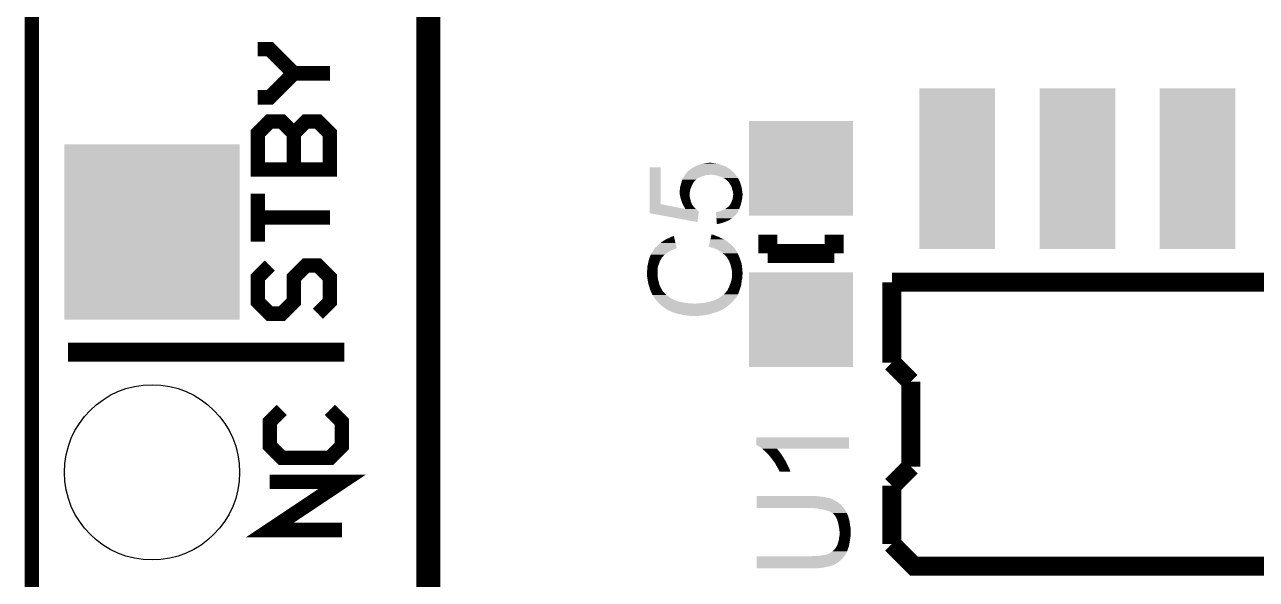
# Model space of a CAD drawing. Extents: x -4.2 to 27.1, y -3.9 to 55.1.
# Drawn here: x -1.35 to 11.67, y 14.11 to 19.97 of the extents above; entities that cross this region are included whole.
import ezdxf

# ---------------------------------------------------------------- set-up
doc = ezdxf.new("R2010")
doc.units = 0
doc.layers.get('0').update_dxf_attribs({"linetype": 'CONTINUOUS'})
for name, color, linetype in [('MCP2517FD_CLICK_GKO', 5, 'CONTINUOUS'), ('MCP2517FD_CLICK_GTO', 14, 'CONTINUOUS'), ('MCP2517FD_CLICK_GTS', 12, 'CONTINUOUS')]:
    doc.layers.add(name, color=color, linetype=linetype)

# ---------------------------------------------------------------- blocks, each defined once
blk = doc.blocks.new('RECTANGLE_89')
blk.add_solid([(0.54991, 0.50038), (0.54991, -0.50038), (-0.54991, 0.50038), (-0.54991, -0.50038)])
blk = doc.blocks.new('RECTANGLE_95')
blk.add_solid([(0.40005, 0.84963), (0.40005, -0.84963), (-0.40005, 0.84963), (-0.40005, -0.84963)])
blk = doc.blocks.new('SQUARE_67')
blk.add_solid([(0.92583, 0.92583), (0.92583, -0.92583), (-0.92583, 0.92583), (-0.92583, -0.92583)])
blk = doc.blocks.new('ROUND_68')
blk.add_circle((0, 0), 0.926)

msp = doc.modelspace()

# ---------------------------------------------------------------- linework, layer by layer
at = {"layer": 'MCP2517FD_CLICK_GKO', "const_width": 0.1524}
msp.add_lwpolyline([(-1.27, -3.81), (-1.27, 37.80028)], dxfattribs=at)
at = {"layer": 'MCP2517FD_CLICK_GTO'}
for points, const_width in [([(2.921, 11.049), (2.921, 21.59)], 0.254), ([(1.1176, 19.2024), (1.2446, 19.2024), (1.4986, 19.4564), (1.2446, 19.7104), (1.1176, 19.7104)], 0.1524), ([(1.4986, 19.4564), (1.8796, 19.4564)], 0.1524), ([(1.1176, 18.4404), (1.8796, 18.4404), (1.8796, 18.8214), (1.7526, 18.9484), (1.6256, 18.9484), (1.4986, 18.8214), (1.4986, 18.4404), (1.4986, 18.8214), (1.3716, 18.9484), (1.2446, 18.9484), (1.1176, 18.8214), (1.1176, 18.4404)], 0.1524), ([(1.1176, 17.6784), (1.1176, 18.1864), (1.1176, 17.9324), (1.8796, 17.9324)], 0.1524), ([(6.50748, 17.55394), (6.50748, 17.75206)], 0.20066), ([(7.20852, 17.55394), (7.20852, 17.75206)], 0.20066), ([(6.50748, 17.55394), (7.20852, 17.55394)], 0.20066), ([(1.2446, 17.4244), (1.1176, 17.2974), (1.1176, 17.0434), (1.2446, 16.9164), (1.3716, 16.9164), (1.4986, 17.0434), (1.4986, 17.2974), (1.6256, 17.4244), (1.7526, 17.4244), (1.8796, 17.2974), (1.8796, 17.0434), (1.7526, 16.9164)], 0.1524), ([(7.81812, 17.24914), (16.81988, 17.24914)], 0.20066), ([(7.81812, 16.39824), (7.81812, 17.24914)], 0.20066), ([(-0.889, 16.51), (2.032, 16.51)], 0.2032), ([(7.81812, 16.39824), (8.01878, 16.19758)], 0.20066), ([(8.01878, 15.29842), (8.01878, 16.19758)], 0.20066), ([(1.3716, 15.9004), (1.2446, 15.7734), (1.2446, 15.5194), (1.3716, 15.3924), (1.8796, 15.3924), (2.0066, 15.5194), (2.0066, 15.7734), (1.8796, 15.9004)], 0.1524), ([(7.81812, 15.09776), (8.01878, 15.29842)], 0.20066), ([(2.0066, 14.6304), (1.2446, 14.6304), (2.0066, 15.1384), (1.2446, 15.1384)], 0.1524), ([(7.81812, 14.48308), (7.81812, 15.09776)], 0.20066), ([(7.81812, 14.48308), (8.05434, 14.24686), (16.81988, 14.24686)], 0.20066)]:
    msp.add_lwpolyline(points, dxfattribs=dict(at, const_width=const_width))
for points in [[(5.750558, 18.4785), (5.758182, 18.483582), (6.0452, 18.4785), (6.029954, 18.483582)], [(5.758182, 18.483582), (5.778502, 18.488662), (6.029954, 18.483582), (6.014714, 18.488662)], [(5.778502, 18.488662), (5.78527, 18.4912), (6.014714, 18.488662), (6.0071, 18.4912)], [(5.78527, 18.4912), (5.798822, 18.49628), (6.0071, 18.4912), (5.989322, 18.49628)], [(5.798822, 18.49628), (5.81914, 18.50136), (5.989322, 18.49628), (5.971542, 18.50136)], [(5.81914, 18.50136), (5.83184, 18.5039), (5.971542, 18.50136), (5.9563, 18.5039)], [(5.83184, 18.5039), (5.84454, 18.50644), (5.9563, 18.5039), (5.93852, 18.50644)], [(5.84454, 18.50644), (5.8674, 18.50898), (5.93852, 18.50644), (5.925822, 18.50898)], [(5.8674, 18.50898), (5.892798, 18.51152), (5.915662, 18.50898), (5.905502, 18.51152)], [(5.260344, 18.074636), (5.26036, 18.463238), (5.374658, 18.074636), (5.37464, 18.463238)], [(5.26036, 18.463238), (5.260362, 18.46326), (5.37464, 18.463238), (5.260362, 18.46326)], [(5.610494, 18.346418), (5.617752, 18.35912), (5.7658, 18.346418), (5.7912, 18.35912)], [(5.617752, 18.35912), (5.62356, 18.369282), (5.7912, 18.35912), (5.81914, 18.369282)], [(5.62356, 18.369282), (5.629, 18.3769), (5.81914, 18.369282), (5.844542, 18.3769)], [(5.629, 18.3769), (5.63263, 18.38198), (5.844542, 18.3769), (5.867398, 18.38198)], [(5.63263, 18.38198), (5.634442, 18.384518), (5.885176, 18.38198), (5.892798, 18.384518)], [(5.634442, 18.384518), (5.634444, 18.38452), (5.892798, 18.384518), (5.923278, 18.38452)], [(5.634444, 18.38452), (5.64896, 18.40484), (6.16763, 18.38452), (6.151374, 18.40484)], [(5.64896, 18.40484), (5.651136, 18.407378), (6.151374, 18.40484), (6.149342, 18.407378)], [(5.651136, 18.407378), (5.659848, 18.417538), (6.149342, 18.407378), (6.139182, 18.417538)], [(5.659848, 18.417538), (5.664206, 18.422618), (6.139182, 18.417538), (6.131562, 18.422618)], [(5.664206, 18.422618), (5.664208, 18.42262), (6.131562, 18.422618), (6.131562, 18.42262)], [(5.664208, 18.42262), (5.666746, 18.422626), (6.131562, 18.42262), (6.131558, 18.422626)], [(5.666746, 18.422626), (5.67436, 18.43024), (6.131558, 18.422626), (6.12648, 18.43024)], [(5.67436, 18.43024), (5.676894, 18.432774), (6.12648, 18.43024), (6.123946, 18.432774)], [(5.676894, 18.432774), (5.6769, 18.43278), (6.123946, 18.432774), (6.121406, 18.43278)], [(5.6769, 18.43278), (5.679442, 18.43532), (6.121406, 18.43278), (6.118442, 18.43532)], [(5.679442, 18.43532), (5.696372, 18.44802), (6.118442, 18.43532), (6.10362, 18.44802)], [(5.696372, 18.44802), (5.699762, 18.450562), (6.10362, 18.44802), (6.098538, 18.450562)], [(5.699762, 18.450562), (5.71246, 18.45818), (6.098538, 18.450562), (6.083302, 18.45818)], [(5.71246, 18.45818), (5.737854, 18.470878), (6.083302, 18.45818), (6.065522, 18.470878)], [(5.737854, 18.470878), (5.742942, 18.473422), (6.065522, 18.470878), (6.05874, 18.473422)], [(5.742942, 18.473422), (5.750558, 18.4785), (6.05874, 18.473422), (6.0452, 18.4785)], [(5.94106, 18.38198), (5.923278, 18.38452), (6.16966, 18.38198), (6.16763, 18.38452)], [(5.976618, 18.37436), (5.94106, 18.38198), (6.17474, 18.37436), (6.16966, 18.38198)], [(5.99948, 18.36674), (5.976618, 18.37436), (6.17982, 18.36674), (6.17474, 18.37436)], [(6.0071, 18.3642), (5.99948, 18.36674), (6.181636, 18.3642), (6.17982, 18.36674)], [(6.02996, 18.35404), (6.0071, 18.3642), (6.188892, 18.35404), (6.181636, 18.3642)], [(6.040124, 18.348958), (6.02996, 18.35404), (6.19252, 18.348958), (6.188892, 18.35404)], [(5.575302, 18.219422), (5.57784, 18.227044), (5.68706, 18.219422), (5.688966, 18.227044)], [(5.57784, 18.239742), (5.582922, 18.26514), (5.69214, 18.239742), (5.7023, 18.26514)], [(5.57784, 18.239738), (5.57784, 18.239742), (5.69214, 18.239738), (5.69214, 18.239742)], [(5.57784, 18.227044), (5.57784, 18.239738), (5.688966, 18.227044), (5.69214, 18.239738)], [(5.582922, 18.26514), (5.588, 18.28038), (5.7023, 18.26514), (5.70992, 18.28038)], [(5.588, 18.28038), (5.58945, 18.28546), (5.70992, 18.28038), (5.71246, 18.28546)], [(5.58945, 18.28546), (5.59453, 18.303238), (5.71246, 18.28546), (5.722618, 18.303238)], [(5.59453, 18.303238), (5.598158, 18.315938), (5.722618, 18.303238), (5.732778, 18.315938)], [(5.598158, 18.315938), (5.600334, 18.323554), (5.732778, 18.315938), (5.740394, 18.323554)], [(5.600334, 18.323554), (5.601056, 18.326078), (5.740394, 18.323554), (5.7404, 18.326078)], [(5.601056, 18.326078), (5.601062, 18.3261), (5.7404, 18.326078), (5.742934, 18.3261)], [(5.601062, 18.3261), (5.60324, 18.333722), (5.742934, 18.3261), (5.75151, 18.333722)], [(5.60324, 18.333722), (5.610494, 18.346418), (5.75151, 18.333722), (5.7658, 18.346418)], [(6.050278, 18.34388), (6.040124, 18.348958), (6.19506, 18.34388), (6.19252, 18.348958)], [(6.06552, 18.33372), (6.050278, 18.34388), (6.20014, 18.33372), (6.19506, 18.34388)], [(6.090922, 18.308318), (6.06552, 18.33372), (6.21284, 18.308318), (6.20014, 18.33372)], [(6.098538, 18.300702), (6.090922, 18.308318), (6.21538, 18.300702), (6.21284, 18.308318)], [(6.107684, 18.28546), (6.098538, 18.300702), (6.22046, 18.28546), (6.21538, 18.300702)], [(6.11378, 18.2753), (6.107684, 18.28546), (6.22351, 18.2753), (6.22046, 18.28546)], [(6.122248, 18.260062), (6.11378, 18.2753), (6.22808, 18.260062), (6.22351, 18.2753)], [(6.12648, 18.252444), (6.122248, 18.260062), (6.229604, 18.252444), (6.22808, 18.260062)], [(6.130038, 18.23466), (6.12648, 18.252444), (6.23316, 18.23466), (6.229604, 18.252444)], [(6.13156, 18.227042), (6.130038, 18.23466), (6.234546, 18.227042), (6.23316, 18.23466)], [(6.139178, 18.206724), (6.13156, 18.227042), (6.23824, 18.206724), (6.234546, 18.227042)], [(5.5753, 18.209258), (5.575302, 18.219422), (5.68452, 18.209258), (5.68706, 18.219422)], [(5.5753, 18.191478), (5.5753, 18.209258), (5.68198, 18.191478), (5.68452, 18.209258)], [(5.5753, 18.188942), (5.5753, 18.191478), (5.68198, 18.188942), (5.68198, 18.191478)], [(5.57784, 18.17116), (5.5753, 18.188942), (5.68198, 18.17116), (5.68198, 18.188942)], [(5.581944, 18.153378), (5.57784, 18.17116), (5.68198, 18.153378), (5.68198, 18.17116)], [(5.584874, 18.14068), (5.581944, 18.153378), (5.68452, 18.14068), (5.68198, 18.153378)], [(5.58546, 18.13814), (5.584874, 18.14068), (5.685246, 18.13814), (5.68452, 18.14068)], [(5.59015, 18.122898), (5.58546, 18.13814), (5.6896, 18.122898), (5.685246, 18.13814)], [(5.59562, 18.10512), (5.59015, 18.122898), (5.692142, 18.10512), (5.6896, 18.122898)], [(5.595622, 18.105118), (5.59562, 18.10512), (5.692142, 18.105118), (5.692142, 18.10512)], [(5.60578, 18.077182), (5.595622, 18.105118), (5.704116, 18.077182), (5.692142, 18.105118)], [(6.11886, 18.08734), (6.124302, 18.100038), (6.22699, 18.08734), (6.23062, 18.100038)], [(6.124302, 18.100038), (6.12648, 18.10512), (6.23062, 18.100038), (6.231466, 18.10512)], [(6.12648, 18.10512), (6.1341, 18.125442), (6.231466, 18.10512), (6.234852, 18.125442)], [(6.1341, 18.125442), (6.135114, 18.13052), (6.234852, 18.125442), (6.2357, 18.13052)], [(6.135114, 18.13052), (6.137654, 18.143218), (6.2357, 18.13052), (6.23824, 18.143218)], [(6.137654, 18.143218), (6.13918, 18.150838), (6.23824, 18.143218), (6.23824, 18.150838)], [(6.13918, 18.206722), (6.139178, 18.206724), (6.23824, 18.206722), (6.23824, 18.206724)], [(6.13918, 18.191484), (6.13918, 18.206722), (6.23951, 18.191484), (6.23824, 18.206722)], [(6.141718, 18.183862), (6.13918, 18.191484), (6.240146, 18.183862), (6.23951, 18.191484)], [(6.13918, 18.150838), (6.139434, 18.153378), (6.23824, 18.150838), (6.23824, 18.153378)], [(6.139434, 18.153378), (6.14045, 18.163538), (6.23824, 18.153378), (6.24078, 18.163538)], [(6.14045, 18.163538), (6.14172, 18.176238), (6.24078, 18.163538), (6.24078, 18.176238)], [(6.14172, 18.176242), (6.141718, 18.183862), (6.24078, 18.176242), (6.240146, 18.183862)], [(6.14172, 18.176238), (6.14172, 18.176242), (6.24078, 18.176238), (6.24078, 18.176242)], [(5.26034, 18.021352), (5.260344, 18.074636), (5.638748, 18.021352), (5.374658, 18.074636)], [(5.26034, 18.0213), (5.26034, 18.021352), (5.75056, 18.0213), (5.750496, 18.021352)], [(5.26034, 18.0086), (5.26034, 18.0213), (5.76326, 18.0086), (5.75056, 18.0213)], [(5.26034, 17.998428), (5.26034, 18.0086), (5.778498, 17.998428), (5.76326, 18.0086)], [(5.26034, 17.978138), (5.26034, 17.998428), (5.775788, 17.978138), (5.778498, 17.998428)], [(5.763236, 17.884144), (5.26034, 17.978138), (5.763236, 17.884144), (5.775788, 17.978138)], [(5.610016, 18.06956), (5.60578, 18.077182), (5.707382, 18.06956), (5.704116, 18.077182)], [(5.611428, 18.067016), (5.610016, 18.06956), (5.709922, 18.067016), (5.707382, 18.06956)], [(5.614248, 18.06194), (5.611428, 18.067016), (5.712462, 18.06194), (5.709922, 18.067016)], [(5.618482, 18.054318), (5.614248, 18.06194), (5.720082, 18.054318), (5.712462, 18.06194)], [(5.623558, 18.046702), (5.618482, 18.054318), (5.724652, 18.046702), (5.720082, 18.054318)], [(5.626102, 18.041618), (5.623558, 18.046702), (5.727702, 18.041618), (5.724652, 18.046702)], [(5.62864, 18.03654), (5.626102, 18.041618), (5.73278, 18.03654), (5.727702, 18.041618)], [(5.630336, 18.031458), (5.62864, 18.03654), (5.737862, 18.031458), (5.73278, 18.03654)], [(5.63118, 18.028928), (5.630336, 18.031458), (5.741026, 18.028928), (5.737862, 18.031458)], [(5.636246, 18.026386), (5.63118, 18.028928), (5.744204, 18.026386), (5.741026, 18.028928)], [(5.63626, 18.023846), (5.636246, 18.026386), (5.747378, 18.023846), (5.744204, 18.026386)], [(5.638748, 18.021352), (5.63626, 18.023846), (5.750496, 18.021352), (5.747378, 18.023846)], [(5.958864, 17.98828), (5.961384, 17.988282), (6.188286, 17.98828), (6.188286, 17.988282)], [(5.9599, 17.97558), (5.958864, 17.98828), (6.17982, 17.97558), (6.188286, 17.98828)], [(5.961348, 17.9578), (5.9599, 17.97558), (6.16711, 17.9578), (6.17982, 17.97558)], [(5.961384, 17.988282), (5.966458, 17.990818), (6.188286, 17.988282), (6.189978, 17.990818)], [(5.966458, 17.990818), (5.966464, 17.99082), (6.189978, 17.990818), (6.189978, 17.99082)], [(5.966464, 17.99082), (5.974082, 17.990822), (6.189978, 17.99082), (6.18998, 17.990822)], [(5.974082, 17.990822), (5.98932, 17.995898), (6.18998, 17.990822), (6.192518, 17.995898)], [(5.98932, 17.995898), (6.009642, 18.00098), (6.192518, 17.995898), (6.195058, 18.00098)], [(6.009642, 18.00098), (6.032498, 18.01114), (6.195058, 18.00098), (6.20014, 18.01114)], [(6.032498, 18.01114), (6.05536, 18.021302), (6.20014, 18.01114), (6.204494, 18.021302)], [(6.05536, 18.021302), (6.06552, 18.028922), (6.204494, 18.021302), (6.20776, 18.028922)], [(6.06552, 18.028922), (6.096, 18.051782), (6.20776, 18.028922), (6.215924, 18.051782)], [(6.096, 18.051782), (6.09854, 18.05432), (6.215924, 18.051782), (6.21683, 18.05432)], [(6.09854, 18.05432), (6.10362, 18.06194), (6.21683, 18.05432), (6.219552, 18.06194)], [(6.10362, 18.06194), (6.105524, 18.06448), (6.219552, 18.06194), (6.22046, 18.06448)], [(6.105524, 18.06448), (6.11124, 18.072102), (6.22046, 18.06448), (6.222636, 18.072102)], [(6.11124, 18.072102), (6.11886, 18.08734), (6.222636, 18.072102), (6.22699, 18.08734)], [(5.96135, 17.957778), (5.961348, 17.9578), (6.16458, 17.957778), (6.16711, 17.9578)], [(5.961762, 17.952716), (5.96135, 17.957778), (6.164564, 17.952716), (6.16458, 17.957778)], [(5.961968, 17.950176), (5.961762, 17.952716), (6.156958, 17.950176), (6.164564, 17.952716)], [(5.963002, 17.93748), (5.961968, 17.950176), (6.14426, 17.93748), (6.156958, 17.950176)], [(5.963416, 17.932398), (5.963002, 17.93748), (6.136638, 17.932398), (6.14426, 17.93748)], [(5.964244, 17.922238), (5.963416, 17.932398), (6.126478, 17.922238), (6.136638, 17.932398)], [(5.965484, 17.907), (5.964244, 17.922238), (6.10108, 17.907), (6.126478, 17.922238)], [(5.966104, 17.89938), (5.965484, 17.907), (6.08584, 17.89938), (6.10108, 17.907)], [(5.967346, 17.88414), (5.966104, 17.89938), (6.05028, 17.88414), (6.08584, 17.89938)], [(5.96838, 17.87144), (5.967346, 17.88414), (6.012178, 17.87144), (6.05028, 17.88414)], [(5.968794, 17.86636), (5.96838, 17.87144), (5.98932, 17.86636), (6.012178, 17.87144)], [(5.968998, 17.863842), (5.968794, 17.86636), (5.968998, 17.863842), (5.98932, 17.86636)], [(5.42544, 17.69872), (5.44576, 17.70888), (5.523476, 17.69872), (5.52104, 17.70888)], [(5.44576, 17.70888), (5.46862, 17.71904), (5.52104, 17.70888), (5.518604, 17.71904)], [(5.46862, 17.71904), (5.488942, 17.729202), (5.518604, 17.71904), (5.516168, 17.729202)], [(5.488942, 17.729202), (5.514346, 17.736796), (5.516168, 17.729202), (5.514346, 17.736796)], [(5.900578, 17.701258), (5.904764, 17.71904), (6.045202, 17.701258), (6.00456, 17.71904)], [(5.904764, 17.71904), (5.907156, 17.7292), (6.00456, 17.71904), (5.986782, 17.7292)], [(5.907156, 17.7292), (5.908352, 17.734278), (5.986782, 17.7292), (5.969002, 17.734278)], [(5.908352, 17.734278), (5.910146, 17.741898), (5.969002, 17.734278), (5.953762, 17.741898)], [(5.910146, 17.741898), (5.910744, 17.74444), (5.953762, 17.741898), (5.941062, 17.74444)], [(5.910744, 17.74444), (5.91194, 17.74952), (5.941062, 17.74444), (5.930902, 17.74952)], [(5.91194, 17.74952), (5.912538, 17.752058), (5.930902, 17.74952), (5.920742, 17.752058)], [(5.912538, 17.752058), (5.913136, 17.754598), (5.920742, 17.752058), (5.915664, 17.754598)], [(5.913136, 17.754598), (5.913138, 17.7546), (5.915664, 17.754598), (5.913138, 17.7546)], [(5.28973, 17.571718), (5.29336, 17.5768), (5.461, 17.571718), (5.471162, 17.5768)], [(5.29336, 17.5768), (5.29812, 17.58442), (5.471162, 17.5768), (5.4864, 17.58442)], [(5.29812, 17.58442), (5.30447, 17.59458), (5.4864, 17.58442), (5.50926, 17.59458)], [(5.30447, 17.59458), (5.30606, 17.597124), (5.50926, 17.59458), (5.514348, 17.597124)], [(5.30606, 17.597124), (5.306064, 17.59966), (5.514348, 17.597124), (5.51942, 17.59966)], [(5.306064, 17.59966), (5.306066, 17.599666), (5.51942, 17.59966), (5.519436, 17.599666)], [(5.306066, 17.599666), (5.308602, 17.602204), (5.519436, 17.599666), (5.527048, 17.602204)], [(5.308602, 17.602204), (5.30987, 17.60474), (5.527048, 17.602204), (5.534656, 17.60474)], [(5.30987, 17.60474), (5.311142, 17.60728), (5.534656, 17.60474), (5.537198, 17.60728)], [(5.311142, 17.60728), (5.313674, 17.609814), (5.537198, 17.60728), (5.539734, 17.609814)], [(5.313674, 17.609814), (5.31368, 17.60982), (5.539734, 17.609814), (5.544792, 17.60982)], [(5.31368, 17.60982), (5.31876, 17.6149), (5.544792, 17.60982), (5.543574, 17.6149)], [(5.31876, 17.6149), (5.326382, 17.619982), (5.543574, 17.6149), (5.542356, 17.619982)], [(5.326382, 17.619982), (5.359402, 17.653002), (5.542356, 17.619982), (5.534438, 17.653002)], [(5.359402, 17.653002), (5.3721, 17.66316), (5.534438, 17.653002), (5.532004, 17.66316)], [(5.3721, 17.66316), (5.40766, 17.688562), (5.532004, 17.66316), (5.525912, 17.688562)], [(5.40766, 17.688562), (5.42544, 17.69872), (5.525912, 17.688562), (5.523476, 17.69872)], [(5.882644, 17.62508), (5.883236, 17.6276), (6.141386, 17.62508), (6.13918, 17.6276)], [(5.905502, 17.61744), (5.882644, 17.62508), (6.148068, 17.61744), (6.141386, 17.62508)], [(5.883236, 17.6276), (5.886824, 17.642838), (6.13918, 17.6276), (6.12394, 17.642838)], [(5.886824, 17.642838), (5.890412, 17.65808), (6.12394, 17.642838), (6.103618, 17.65808)], [(5.890412, 17.65808), (5.894598, 17.67586), (6.103618, 17.65808), (6.083302, 17.67586)], [(5.894598, 17.67586), (5.900578, 17.701258), (6.083302, 17.67586), (6.045202, 17.701258)], [(5.925818, 17.61236), (5.905502, 17.61744), (6.152512, 17.61236), (6.148068, 17.61744)], [(5.939384, 17.607274), (5.925818, 17.61236), (6.15696, 17.607274), (6.152512, 17.61236)], [(5.94614, 17.60474), (5.939384, 17.607274), (6.156974, 17.60474), (6.15696, 17.607274)], [(5.946154, 17.604734), (5.94614, 17.60474), (6.156974, 17.604734), (6.156974, 17.60474)], [(5.952086, 17.602192), (5.946154, 17.604734), (6.16204, 17.602192), (6.156974, 17.604734)], [(5.96985, 17.594578), (5.952086, 17.602192), (6.164584, 17.594578), (6.16204, 17.602192)], [(5.981698, 17.5895), (5.96985, 17.594578), (6.169662, 17.5895), (6.164584, 17.594578)], [(5.981702, 17.589498), (5.981698, 17.5895), (6.169662, 17.589498), (6.169662, 17.5895)], [(5.9944, 17.57934), (5.981702, 17.589498), (6.175758, 17.57934), (6.169662, 17.589498)], [(5.999482, 17.5768), (5.9944, 17.57934), (6.17728, 17.5768), (6.175758, 17.57934)], [(6.009638, 17.571722), (5.999482, 17.5768), (6.17982, 17.571722), (6.17728, 17.5768)], [(5.24002, 17.437098), (5.241036, 17.44218), (5.355012, 17.437098), (5.35686, 17.44218)], [(5.241036, 17.44218), (5.245606, 17.465038), (5.35686, 17.44218), (5.36448, 17.465038)], [(5.245606, 17.465038), (5.24764, 17.475202), (5.36448, 17.465038), (5.36956, 17.475202)], [(5.24764, 17.475202), (5.250814, 17.48536), (5.36956, 17.475202), (5.37464, 17.48536)], [(5.250814, 17.48536), (5.254784, 17.498062), (5.37464, 17.48536), (5.38226, 17.498062)], [(5.254784, 17.498062), (5.257956, 17.508216), (5.38226, 17.498062), (5.387338, 17.508216)], [(5.257956, 17.508216), (5.258752, 17.51076), (5.387338, 17.508216), (5.38988, 17.51076)], [(5.258752, 17.51076), (5.26034, 17.51584), (5.38988, 17.51076), (5.394394, 17.51584)], [(5.26034, 17.51584), (5.268242, 17.53362), (5.394394, 17.51584), (5.4102, 17.53362)], [(5.268242, 17.53362), (5.2705, 17.5387), (5.4102, 17.53362), (5.41655, 17.5387)], [(5.2705, 17.5387), (5.27812, 17.55394), (5.41655, 17.5387), (5.4356, 17.55394)], [(5.27812, 17.55394), (5.280662, 17.55902), (5.4356, 17.55394), (5.442856, 17.55902)], [(5.280662, 17.55902), (5.28973, 17.571718), (5.442856, 17.55902), (5.461, 17.571718)], [(6.02234, 17.56156), (6.009638, 17.571722), (6.1849, 17.56156), (6.17982, 17.571722)], [(6.032498, 17.55394), (6.02234, 17.56156), (6.18871, 17.55394), (6.1849, 17.56156)], [(6.04012, 17.546322), (6.032498, 17.55394), (6.19252, 17.546322), (6.18871, 17.55394)], [(6.05028, 17.5387), (6.04012, 17.546322), (6.19633, 17.5387), (6.19252, 17.546322)], [(6.054088, 17.53616), (6.05028, 17.5387), (6.1976, 17.53616), (6.19633, 17.5387)], [(6.057896, 17.53362), (6.054088, 17.53616), (6.198554, 17.53362), (6.1976, 17.53616)], [(6.060438, 17.528544), (6.057896, 17.53362), (6.200456, 17.528544), (6.198554, 17.53362)], [(6.06806, 17.52092), (6.060438, 17.528544), (6.203316, 17.52092), (6.200456, 17.528544)], [(6.072124, 17.51584), (6.06806, 17.52092), (6.20522, 17.51584), (6.203316, 17.52092)], [(6.07822, 17.508218), (6.072124, 17.51584), (6.208488, 17.508218), (6.20522, 17.51584)], [(6.084026, 17.49806), (6.07822, 17.508218), (6.21284, 17.49806), (6.208488, 17.508218)], [(6.08838, 17.490438), (6.084026, 17.49806), (6.215382, 17.490438), (6.21284, 17.49806)], [(6.10362, 17.45996), (6.08838, 17.490438), (6.22554, 17.45996), (6.215382, 17.490438)], [(6.106392, 17.452338), (6.10362, 17.45996), (6.22808, 17.452338), (6.22554, 17.45996)], [(6.113778, 17.43202), (6.106392, 17.452338), (6.232596, 17.43202), (6.22808, 17.452338)], [(5.22986, 17.363442), (5.2324, 17.373602), (5.34162, 17.363442), (5.34162, 17.373602)], [(5.22986, 17.350738), (5.22986, 17.363442), (5.34162, 17.350738), (5.34162, 17.363442)], [(5.231554, 17.320258), (5.22986, 17.350738), (5.34162, 17.320258), (5.34162, 17.350738)], [(5.23226, 17.307562), (5.231554, 17.320258), (5.34416, 17.307562), (5.34162, 17.320258)], [(5.2324, 17.386302), (5.23494, 17.401542), (5.342044, 17.386302), (5.344584, 17.401542)], [(5.2324, 17.383758), (5.2324, 17.386302), (5.34162, 17.383758), (5.342044, 17.386302)], [(5.2324, 17.373602), (5.2324, 17.383758), (5.34162, 17.373602), (5.34162, 17.383758)], [(5.23494, 17.419324), (5.24002, 17.437098), (5.348548, 17.419324), (5.355012, 17.437098)], [(5.23494, 17.414238), (5.23494, 17.419324), (5.3467, 17.414238), (5.348548, 17.419324)], [(5.23494, 17.401542), (5.23494, 17.414238), (5.344584, 17.401542), (5.3467, 17.414238)], [(6.114414, 17.429478), (6.113778, 17.43202), (6.23316, 17.429478), (6.232596, 17.43202)], [(6.120766, 17.40408), (6.114414, 17.429478), (6.2357, 17.40408), (6.23316, 17.429478)], [(6.1214, 17.40154), (6.120766, 17.40408), (6.235932, 17.40154), (6.2357, 17.40408)], [(6.12648, 17.37614), (6.1214, 17.40154), (6.238242, 17.37614), (6.235932, 17.40154)], [(6.12902, 17.365982), (6.12648, 17.37614), (6.239164, 17.365982), (6.238242, 17.37614)], [(6.12902, 17.348202), (6.12902, 17.365982), (6.24078, 17.348202), (6.239164, 17.365982)], [(6.12902, 17.332958), (6.12902, 17.348202), (6.24078, 17.332958), (6.24078, 17.348202)], [(6.12902, 17.322798), (6.12902, 17.332958), (6.23824, 17.322798), (6.24078, 17.332958)], [(6.12902, 17.305022), (6.12902, 17.322798), (6.23824, 17.305022), (6.23824, 17.322798)], [(5.2324, 17.30502), (5.23226, 17.307562), (5.344416, 17.30502), (5.34416, 17.307562)], [(5.23621, 17.28216), (5.2324, 17.30502), (5.3467, 17.28216), (5.344416, 17.30502)], [(5.24002, 17.2593), (5.23621, 17.28216), (5.352416, 17.2593), (5.3467, 17.28216)], [(5.247166, 17.221198), (5.24002, 17.2593), (5.36194, 17.221198), (5.352416, 17.2593)], [(5.24764, 17.218662), (5.247166, 17.221198), (5.363112, 17.218662), (5.36194, 17.221198)], [(5.25526, 17.200882), (5.24764, 17.218662), (5.371318, 17.200882), (5.363112, 17.218662)], [(5.25889, 17.188182), (5.25526, 17.200882), (5.37718, 17.188182), (5.371318, 17.200882)], [(5.26034, 17.1831), (5.25889, 17.188182), (5.380146, 17.1831), (5.37718, 17.188182)], [(5.26542, 17.167858), (5.26034, 17.1831), (5.389036, 17.167858), (5.380146, 17.1831)], [(6.085842, 17.175484), (6.090922, 17.185642), (6.21284, 17.175484), (6.216014, 17.185642)], [(6.090922, 17.185642), (6.096, 17.19326), (6.216014, 17.185642), (6.218396, 17.19326)], [(6.096, 17.19326), (6.09854, 17.20088), (6.218396, 17.19326), (6.220776, 17.20088)], [(6.09854, 17.20088), (6.104254, 17.216118), (6.220776, 17.20088), (6.22554, 17.216118)], [(6.104254, 17.216118), (6.10616, 17.2212), (6.22554, 17.216118), (6.226174, 17.2212)], [(6.10616, 17.2212), (6.116322, 17.2466), (6.226174, 17.2212), (6.22935, 17.2466)], [(6.116322, 17.2466), (6.12394, 17.27454), (6.22935, 17.2466), (6.232842, 17.27454)], [(6.12394, 17.27454), (6.124362, 17.277078), (6.232842, 17.27454), (6.23316, 17.277078)], [(6.124362, 17.277078), (6.127324, 17.294856), (6.23316, 17.277078), (6.23824, 17.294856)], [(6.127324, 17.294856), (6.12902, 17.305022), (6.23824, 17.294856), (6.23824, 17.305022)], [(5.269486, 17.157698), (5.26542, 17.167858), (5.394962, 17.157698), (5.389036, 17.167858)], [(5.270502, 17.155158), (5.269486, 17.157698), (5.3975, 17.155158), (5.394962, 17.157698)], [(5.274564, 17.145), (5.270502, 17.155158), (5.405122, 17.145), (5.3975, 17.155158)], [(5.27558, 17.14246), (5.274564, 17.145), (5.407662, 17.14246), (5.405122, 17.145)], [(5.28066, 17.1323), (5.27558, 17.14246), (5.417822, 17.1323), (5.407662, 17.14246)], [(5.2832, 17.124682), (5.28066, 17.1323), (5.42544, 17.124682), (5.417822, 17.1323)], [(5.287012, 17.11706), (5.2832, 17.124682), (5.433062, 17.11706), (5.42544, 17.124682)], [(5.288274, 17.114534), (5.287012, 17.11706), (5.43631, 17.114534), (5.433062, 17.11706)], [(5.290808, 17.11452), (5.288274, 17.114534), (5.436328, 17.11452), (5.43631, 17.114534)], [(5.31063, 17.0815), (5.290808, 17.11452), (5.478782, 17.0815), (5.436328, 17.11452)], [(5.313678, 17.076422), (5.31063, 17.0815), (5.488938, 17.076422), (5.478782, 17.0815)], [(5.322278, 17.06626), (5.313678, 17.076422), (5.50926, 17.06626), (5.488938, 17.076422)], [(5.333024, 17.05356), (5.322278, 17.06626), (5.539744, 17.05356), (5.50926, 17.06626)], [(5.33303, 17.053554), (5.333024, 17.05356), (5.542286, 17.053554), (5.539744, 17.05356)], [(5.335174, 17.05102), (5.33303, 17.053554), (5.544826, 17.05102), (5.542286, 17.053554)], [(5.90804, 17.04848), (5.946126, 17.05864), (6.139178, 17.04848), (6.149338, 17.05864)], [(5.946126, 17.05864), (5.946142, 17.058644), (6.149338, 17.05864), (6.14934, 17.058644)], [(5.946142, 17.058644), (5.948684, 17.061182), (6.14934, 17.058644), (6.151244, 17.061182)], [(5.948684, 17.061182), (5.953762, 17.06372), (6.151244, 17.061182), (6.153148, 17.06372)], [(5.953762, 17.06372), (5.96138, 17.06626), (6.153148, 17.06372), (6.155054, 17.06626)], [(5.96138, 17.06626), (5.966454, 17.068798), (6.155054, 17.06626), (6.15696, 17.068798)], [(5.966454, 17.068798), (5.976618, 17.07388), (6.15696, 17.068798), (6.16204, 17.07388)], [(5.976618, 17.07388), (5.988806, 17.081498), (6.16204, 17.07388), (6.169658, 17.081498)], [(5.988806, 17.081498), (5.99694, 17.08658), (6.169658, 17.081498), (6.173046, 17.08658)], [(5.99694, 17.08658), (6.00074, 17.089114), (6.173046, 17.08658), (6.174736, 17.089114)], [(6.00074, 17.089114), (6.004526, 17.091638), (6.174736, 17.089114), (6.17474, 17.091638)], [(6.004526, 17.091638), (6.00456, 17.09166), (6.17474, 17.091638), (6.177266, 17.09166)], [(6.00456, 17.09166), (6.0198, 17.10182), (6.177266, 17.09166), (6.182348, 17.10182)], [(6.0198, 17.10182), (6.0452, 17.12214), (6.182348, 17.10182), (6.192516, 17.12214)], [(6.0452, 17.12214), (6.05423, 17.1323), (6.192516, 17.12214), (6.1976, 17.1323)], [(6.05423, 17.1323), (6.065518, 17.144998), (6.1976, 17.1323), (6.20208, 17.144998)], [(6.065518, 17.144998), (6.08584, 17.170406), (6.20208, 17.144998), (6.211048, 17.170406)], [(6.08584, 17.17548), (6.085842, 17.175484), (6.21284, 17.17548), (6.21284, 17.175484)], [(6.08584, 17.170406), (6.08584, 17.17548), (6.211048, 17.170406), (6.21284, 17.17548)], [(5.335174, 17.051018), (5.335174, 17.05102), (5.549904, 17.051018), (5.544826, 17.05102)], [(5.337324, 17.048478), (5.335174, 17.051018), (5.554982, 17.048478), (5.549904, 17.051018)], [(5.34162, 17.0434), (5.337324, 17.048478), (5.5753, 17.0434), (5.554982, 17.048478)], [(5.3467, 17.03832), (5.34162, 17.0434), (5.59816, 17.03832), (5.5753, 17.0434)], [(5.35178, 17.03324), (5.3467, 17.03832), (5.6261, 17.03324), (5.59816, 17.03832)], [(5.35686, 17.02816), (5.35178, 17.03324), (5.656578, 17.02816), (5.6261, 17.03324)], [(5.36194, 17.02308), (5.35686, 17.02816), (5.727698, 17.02308), (5.656578, 17.02816)], [(5.36956, 17.01546), (5.36194, 17.02308), (6.106158, 17.01546), (6.113778, 17.02308)], [(5.372356, 17.01292), (5.36956, 17.01546), (6.103618, 17.01292), (6.106158, 17.01546)], [(5.397498, 16.990062), (5.372356, 17.01292), (6.073904, 16.990062), (6.103618, 17.01292)], [(5.40113, 16.98752), (5.397498, 16.990062), (6.0706, 16.98752), (6.073904, 16.990062)], [(5.4229, 16.972278), (5.40113, 16.98752), (6.047736, 16.972278), (6.0706, 16.98752)], [(5.435602, 16.96466), (5.4229, 16.972278), (6.03631, 16.96466), (6.047736, 16.972278)], [(5.440682, 16.96212), (5.435602, 16.96466), (6.0325, 16.96212), (6.03631, 16.96466)], [(5.445756, 16.959582), (5.440682, 16.96212), (6.027106, 16.959582), (6.0325, 16.96212)], [(5.450838, 16.954504), (5.445756, 16.959582), (6.016316, 16.954504), (6.027106, 16.959582)], [(5.458456, 16.95196), (5.450838, 16.954504), (6.01091, 16.95196), (6.016316, 16.954504)], [(5.460994, 16.949426), (5.458456, 16.95196), (6.005524, 16.949426), (6.01091, 16.95196)], [(5.463536, 16.94942), (5.460994, 16.949426), (6.005512, 16.94942), (6.005524, 16.949426)], [(5.47973, 16.9418), (5.463536, 16.94942), (5.98932, 16.9418), (6.005512, 16.94942)], [(5.485128, 16.93926), (5.47973, 16.9418), (5.984238, 16.93926), (5.98932, 16.9418)], [(5.49592, 16.934182), (5.485128, 16.93926), (5.969, 16.934182), (5.984238, 16.93926)], [(5.501322, 16.93164), (5.49592, 16.934182), (5.958842, 16.93164), (5.969, 16.934182)], [(5.50672, 16.9291), (5.501322, 16.93164), (5.95122, 16.9291), (5.958842, 16.93164)], [(5.529584, 16.92148), (5.50672, 16.9291), (5.92836, 16.92148), (5.95122, 16.9291)], [(5.552438, 16.913862), (5.529584, 16.92148), (5.901696, 16.913862), (5.92836, 16.92148)], [(5.727698, 17.02308), (5.750562, 17.023082), (6.113778, 17.02308), (6.11378, 17.023082)], [(5.750562, 17.023082), (5.758184, 17.02562), (6.11378, 17.023082), (6.11632, 17.02562)], [(5.786122, 17.02562), (5.801358, 17.02816), (6.11632, 17.02562), (6.119494, 17.02816)], [(5.801358, 17.02816), (5.834382, 17.0307), (6.119494, 17.02816), (6.12267, 17.0307)], [(5.834382, 17.0307), (5.85977, 17.035778), (6.12267, 17.0307), (6.129018, 17.035778)], [(5.85977, 17.035778), (5.87248, 17.03832), (6.129018, 17.035778), (6.13105, 17.03832)], [(5.87248, 17.03832), (5.908032, 17.048478), (6.13105, 17.03832), (6.139178, 17.048478)], [(5.908032, 17.048478), (5.90804, 17.04848), (6.139178, 17.048478), (6.139178, 17.04848)], [(5.567688, 16.91132), (5.552438, 16.913862), (5.8928, 16.91132), (5.901696, 16.913862)], [(5.59816, 16.90624), (5.567688, 16.91132), (5.87248, 16.90624), (5.8928, 16.91132)], [(5.6388, 16.89862), (5.59816, 16.90624), (5.829302, 16.89862), (5.87248, 16.90624)], [(5.67436, 16.89354), (5.6388, 16.89862), (5.7785, 16.89354), (5.829302, 16.89862)], [(5.712458, 16.891), (5.702298, 16.89354), (5.7277, 16.891), (5.7785, 16.89354)], [(6.38556, 15.529574), (6.38558, 15.608278), (7.365984, 15.529574), (7.366, 15.608278)], [(6.410958, 15.51686), (6.38556, 15.529574), (7.365982, 15.51686), (7.365984, 15.529574)], [(6.38558, 15.608278), (6.385582, 15.6083), (7.366, 15.608278), (6.385582, 15.6083)], [(6.43382, 15.50162), (6.410958, 15.51686), (7.36598, 15.50162), (7.365982, 15.51686)], [(6.448336, 15.48892), (6.43382, 15.50162), (7.365978, 15.48892), (7.36598, 15.50162)], [(6.44836, 15.488898), (6.448336, 15.48892), (6.604, 15.488898), (7.365978, 15.48892)], [(6.451242, 15.486376), (6.44836, 15.488898), (6.604008, 15.486376), (6.604, 15.488898)], [(6.457046, 15.481298), (6.451242, 15.486376), (6.611622, 15.481298), (6.604008, 15.486376)], [(6.468656, 15.47114), (6.457046, 15.481298), (6.61924, 15.47114), (6.611622, 15.481298)], [(6.47446, 15.46606), (6.468656, 15.47114), (6.623304, 15.46606), (6.61924, 15.47114)], [(6.48208, 15.45844), (6.47446, 15.46606), (6.6294, 15.45844), (6.623304, 15.46606)], [(6.497322, 15.443198), (6.48208, 15.45844), (6.6421, 15.443198), (6.6294, 15.45844)], [(6.51764, 15.42288), (6.497322, 15.443198), (6.6548, 15.42288), (6.6421, 15.443198)], [(6.517642, 15.422878), (6.51764, 15.42288), (6.654802, 15.422878), (6.6548, 15.42288)], [(6.536344, 15.400022), (6.517642, 15.422878), (6.67004, 15.400022), (6.654802, 15.422878)], [(6.5405, 15.39494), (6.536344, 15.400022), (6.67309, 15.39494), (6.67004, 15.400022)], [(6.555744, 15.374616), (6.5405, 15.39494), (6.68528, 15.374616), (6.67309, 15.39494)], [(6.557646, 15.37208), (6.555744, 15.374616), (6.685302, 15.37208), (6.68528, 15.374616)], [(6.557656, 15.372066), (6.557646, 15.37208), (6.687826, 15.372066), (6.685302, 15.37208)], [(6.56336, 15.36446), (6.557656, 15.372066), (6.691632, 15.36446), (6.687826, 15.372066)], [(6.565206, 15.361922), (6.56336, 15.36446), (6.6929, 15.361922), (6.691632, 15.36446)], [(6.574446, 15.349218), (6.565206, 15.361922), (6.70052, 15.349218), (6.6929, 15.361922)], [(6.58368, 15.336522), (6.574446, 15.349218), (6.705962, 15.336522), (6.70052, 15.349218)], [(6.586452, 15.33144), (6.58368, 15.336522), (6.70814, 15.33144), (6.705962, 15.336522)], [(6.59892, 15.30858), (6.586452, 15.33144), (6.71957, 15.30858), (6.70814, 15.33144)], [(6.61416, 15.283178), (6.59892, 15.30858), (6.732272, 15.283178), (6.71957, 15.30858)], [(6.61924, 15.273022), (6.61416, 15.283178), (6.73735, 15.273022), (6.732272, 15.283178)], [(6.620936, 15.270478), (6.61924, 15.273022), (6.73862, 15.270478), (6.73735, 15.273022)], [(6.624318, 15.265404), (6.620936, 15.270478), (6.740306, 15.265404), (6.73862, 15.270478)], [(6.62686, 15.257782), (6.624318, 15.265404), (6.742836, 15.257782), (6.740306, 15.265404)], [(6.629398, 15.252704), (6.62686, 15.257782), (6.744522, 15.252704), (6.742836, 15.257782)], [(6.631934, 15.250166), (6.629398, 15.252704), (6.745366, 15.250166), (6.744522, 15.252704)], [(6.63194, 15.247642), (6.631934, 15.250166), (6.746204, 15.247642), (6.745366, 15.250166)], [(6.74621, 15.24762), (6.63194, 15.247642), (6.74621, 15.24762), (6.746204, 15.247642)], [(6.390658, 14.97584), (6.39066, 14.98346), (7.11708, 14.97584), (7.076442, 14.98346)], [(6.390658, 14.96822), (6.390658, 14.97584), (7.15518, 14.96822), (7.11708, 14.97584)], [(6.39066, 14.98854), (6.390662, 14.99108), (6.990082, 14.98854), (6.977382, 14.99108)], [(6.39066, 14.986), (6.39066, 14.98854), (7.038338, 14.986), (7.023102, 14.98854)], [(6.39066, 14.98346), (6.39066, 14.986), (7.076442, 14.98346), (7.038338, 14.986)], [(6.39064, 14.866622), (6.390644, 14.89202), (7.307578, 14.866622), (7.28472, 14.89202)], [(6.39064, 14.861562), (6.39064, 14.866622), (7.311374, 14.861562), (7.307578, 14.866622)], [(6.987542, 14.86154), (6.39064, 14.861562), (7.31139, 14.86154), (7.311374, 14.861562)], [(6.390644, 14.89202), (6.390648, 14.91234), (7.28472, 14.89202), (7.26186, 14.91234)], [(6.390648, 14.91234), (6.39065, 14.930118), (7.26186, 14.91234), (7.239, 14.930118)], [(6.39065, 14.930118), (6.390652, 14.94028), (7.239, 14.930118), (7.218682, 14.94028)], [(6.390652, 14.94028), (6.390654, 14.950438), (7.218682, 14.94028), (7.203442, 14.950438)], [(6.390654, 14.955518), (6.390656, 14.958056), (7.193284, 14.955518), (7.190742, 14.958056)], [(6.390654, 14.950438), (6.390654, 14.955518), (7.203442, 14.950438), (7.193284, 14.955518)], [(6.390656, 14.958056), (6.390658, 14.96822), (7.190742, 14.958056), (7.15518, 14.96822)], [(7.01802, 14.859), (6.987542, 14.86154), (7.313294, 14.859), (7.31139, 14.86154)], [(7.043422, 14.85646), (7.01802, 14.859), (7.3152, 14.85646), (7.313294, 14.859)], [(7.06882, 14.85138), (7.043422, 14.85646), (7.31901, 14.85138), (7.3152, 14.85646)], [(7.114542, 14.84122), (7.06882, 14.85138), (7.326628, 14.84122), (7.31901, 14.85138)], [(7.13232, 14.83614), (7.114542, 14.84122), (7.330438, 14.83614), (7.326628, 14.84122)], [(7.132334, 14.836136), (7.13232, 14.83614), (7.33044, 14.836136), (7.330438, 14.83614)], [(7.13996, 14.833594), (7.132334, 14.836136), (7.330446, 14.833594), (7.33044, 14.836136)], [(7.147562, 14.83106), (7.13996, 14.833594), (7.332976, 14.83106), (7.330446, 14.833594)], [(7.147578, 14.831054), (7.147562, 14.83106), (7.33298, 14.831054), (7.332976, 14.83106)], [(7.153928, 14.828514), (7.147578, 14.831054), (7.332984, 14.828514), (7.33298, 14.831054)], [(7.17296, 14.8209), (7.153928, 14.828514), (7.33806, 14.8209), (7.332984, 14.828514)], [(7.172964, 14.820898), (7.17296, 14.8209), (7.33806, 14.820898), (7.33806, 14.8209)], [(7.180578, 14.815822), (7.172964, 14.820898), (7.3406, 14.815822), (7.33806, 14.820898)], [(7.190736, 14.810742), (7.180578, 14.815822), (7.34314, 14.810742), (7.3406, 14.815822)], [(7.190742, 14.810738), (7.190736, 14.810742), (7.343142, 14.810738), (7.34314, 14.810742)], [(7.19582, 14.805662), (7.190742, 14.810738), (7.344412, 14.805662), (7.343142, 14.810738)], [(7.200896, 14.803122), (7.19582, 14.805662), (7.345046, 14.803122), (7.344412, 14.805662)], [(7.20344, 14.80058), (7.200896, 14.803122), (7.34568, 14.80058), (7.345046, 14.803122)], [(7.203442, 14.800578), (7.20344, 14.80058), (7.34568, 14.800578), (7.34568, 14.80058)], [(7.21157, 14.790418), (7.203442, 14.800578), (7.35076, 14.790418), (7.34568, 14.800578)], [(7.2136, 14.78788), (7.21157, 14.790418), (7.351608, 14.78788), (7.35076, 14.790418)], [(7.223758, 14.772642), (7.2136, 14.78788), (7.356686, 14.772642), (7.351608, 14.78788)], [(7.23011, 14.75994), (7.223758, 14.772642), (7.36092, 14.75994), (7.356686, 14.772642)], [(7.239, 14.74216), (7.23011, 14.75994), (7.366, 14.74216), (7.36092, 14.75994)], [(7.244472, 14.724378), (7.239, 14.74216), (7.37108, 14.724378), (7.366, 14.74216)], [(7.24916, 14.709138), (7.244472, 14.724378), (7.372986, 14.709138), (7.37108, 14.724378)], [(7.250332, 14.70406), (7.24916, 14.709138), (7.37362, 14.70406), (7.372986, 14.709138)], [(7.255608, 14.6812), (7.250332, 14.70406), (7.37616, 14.6812), (7.37362, 14.70406)], [(7.25678, 14.67612), (7.255608, 14.6812), (7.37729, 14.67612), (7.37616, 14.6812)], [(7.259744, 14.65834), (7.25678, 14.67612), (7.38124, 14.65834), (7.37729, 14.67612)], [(7.26186, 14.64564), (7.259744, 14.65834), (7.38191, 14.64564), (7.38124, 14.65834)], [(7.2644, 14.632942), (7.26186, 14.64564), (7.382578, 14.632942), (7.38191, 14.64564)], [(7.2644, 14.620244), (7.2644, 14.632942), (7.383246, 14.620244), (7.382578, 14.632942)], [(7.266938, 14.612622), (7.2644, 14.620244), (7.383648, 14.612622), (7.383246, 14.620244)], [(7.2644, 14.5669), (7.266092, 14.587218), (7.38124, 14.5669), (7.38124, 14.587218)], [(7.266092, 14.587218), (7.26694, 14.597378), (7.38124, 14.587218), (7.38378, 14.597378)], [(7.26694, 14.610082), (7.266938, 14.612622), (7.38378, 14.610082), (7.383648, 14.612622)], [(7.26694, 14.597378), (7.26694, 14.610082), (7.38378, 14.597378), (7.38378, 14.610082)], [(7.22122, 14.437362), (7.233916, 14.45768), (7.356686, 14.437362), (7.363458, 14.45768)], [(7.233916, 14.45768), (7.23392, 14.457684), (7.363458, 14.45768), (7.363458, 14.457684)], [(7.23392, 14.457684), (7.233926, 14.460226), (7.363458, 14.457684), (7.363966, 14.460226)], [(7.233926, 14.460226), (7.239, 14.465304), (7.363966, 14.460226), (7.364982, 14.465304)], [(7.239, 14.465304), (7.244082, 14.478), (7.364982, 14.465304), (7.367522, 14.478)], [(7.244082, 14.478), (7.24916, 14.49578), (7.367522, 14.478), (7.37108, 14.49578)], [(7.24916, 14.49578), (7.25678, 14.516102), (7.37108, 14.49578), (7.374206, 14.516102)], [(7.25678, 14.516102), (7.258048, 14.5288), (7.374206, 14.516102), (7.37616, 14.5288)], [(7.258048, 14.5288), (7.25932, 14.5415), (7.37616, 14.5288), (7.377974, 14.5415)], [(7.25932, 14.5415), (7.260336, 14.54658), (7.377974, 14.5415), (7.3787, 14.54658)], [(7.260336, 14.54658), (7.263382, 14.561818), (7.3787, 14.54658), (7.38124, 14.561818)], [(7.263382, 14.561818), (7.2644, 14.5669), (7.38124, 14.561818), (7.38124, 14.5669)], [(6.390654, 14.31544), (6.390662, 14.35354), (7.28218, 14.31544), (7.315518, 14.35354)], [(6.974842, 14.35354), (6.984994, 14.356078), (7.315518, 14.35354), (7.31774, 14.356078)], [(6.984994, 14.356078), (6.985002, 14.35608), (7.31774, 14.356078), (7.31774, 14.35608)], [(7.02564, 14.35608), (7.05612, 14.35862), (7.31774, 14.35608), (7.319434, 14.35862)], [(7.05612, 14.35862), (7.11708, 14.36878), (7.319434, 14.35862), (7.326206, 14.36878)], [(7.11708, 14.36878), (7.129762, 14.371318), (7.326206, 14.36878), (7.327898, 14.371318)], [(7.129762, 14.371318), (7.129782, 14.371322), (7.327898, 14.371318), (7.3279, 14.371322)], [(7.129782, 14.371322), (7.142484, 14.3764), (7.3279, 14.371322), (7.330438, 14.3764)], [(7.142484, 14.3764), (7.145026, 14.376404), (7.330438, 14.3764), (7.33044, 14.376404)], [(7.145026, 14.376404), (7.152634, 14.381476), (7.33044, 14.376404), (7.332978, 14.381476)], [(7.152634, 14.381476), (7.152642, 14.38148), (7.332978, 14.381476), (7.33298, 14.38148)], [(7.152642, 14.38148), (7.15772, 14.38402), (7.33298, 14.38148), (7.335518, 14.38402)], [(7.15772, 14.38402), (7.1628, 14.38656), (7.335518, 14.38402), (7.336606, 14.38656)], [(7.1628, 14.38656), (7.1755, 14.39672), (7.336606, 14.38656), (7.34096, 14.39672)], [(7.1755, 14.39672), (7.19074, 14.40688), (7.34096, 14.39672), (7.345314, 14.40688)], [(7.19074, 14.40688), (7.205982, 14.41958), (7.345314, 14.40688), (7.350758, 14.41958)], [(7.205982, 14.419582), (7.22122, 14.437362), (7.35076, 14.419582), (7.356686, 14.437362)], [(7.205982, 14.41958), (7.205982, 14.419582), (7.350758, 14.41958), (7.35076, 14.419582)], [(6.39064, 14.23416), (6.390642, 14.23924), (7.099298, 14.23416), (7.117078, 14.23924)], [(6.39064, 14.22908), (6.39064, 14.23416), (7.05866, 14.22908), (7.099298, 14.23416)], [(6.39064, 14.22654), (6.39064, 14.22908), (7.035798, 14.22654), (7.05866, 14.22908)], [(6.39064, 14.224022), (6.39064, 14.22654), (6.982702, 14.224022), (7.0104, 14.22654)], [(6.982462, 14.224), (6.39064, 14.224022), (6.982462, 14.224), (6.982702, 14.224022)], [(6.390642, 14.24432), (6.390644, 14.249398), (7.150098, 14.24432), (7.162798, 14.249398)], [(6.390642, 14.24178), (6.390642, 14.24432), (7.13486, 14.24178), (7.150098, 14.24432)], [(6.390642, 14.23924), (6.390642, 14.24178), (7.117078, 14.23924), (7.13486, 14.24178)], [(6.390644, 14.25702), (6.390646, 14.259558), (7.190738, 14.25702), (7.195816, 14.259558)], [(6.390644, 14.25194), (6.390644, 14.25702), (7.175498, 14.25194), (7.190738, 14.25702)], [(6.390644, 14.249398), (6.390644, 14.25194), (7.162798, 14.249398), (7.175498, 14.25194)], [(6.390646, 14.25956), (6.390648, 14.27734), (7.200896, 14.25956), (7.23138, 14.27734)], [(6.390646, 14.259558), (6.390646, 14.25956), (7.195816, 14.259558), (7.200896, 14.25956)], [(6.390648, 14.27734), (6.390652, 14.29512), (7.23138, 14.27734), (7.259318, 14.29512)], [(6.390652, 14.29512), (6.390654, 14.31544), (7.259318, 14.29512), (7.28218, 14.31544)]]:
    msp.add_solid(points, dxfattribs=at)

# ---------------------------------------------------------------- block references
at = {"layer": 'MCP2517FD_CLICK_GTS'}
for name, p in [('RECTANGLE_95', (8.509, 18.44802)), ('RECTANGLE_95', (9.779, 18.44802)), ('RECTANGLE_95', (11.049, 18.44802)), ('RECTANGLE_89', (6.858, 18.4531)), ('SQUARE_67', (0, 17.78)), ('RECTANGLE_89', (6.858, 16.8529)), ('ROUND_68', (0, 15.24))]:
    msp.add_blockref(name, p, dxfattribs=at)

doc.saveas('drawing.dxf')
